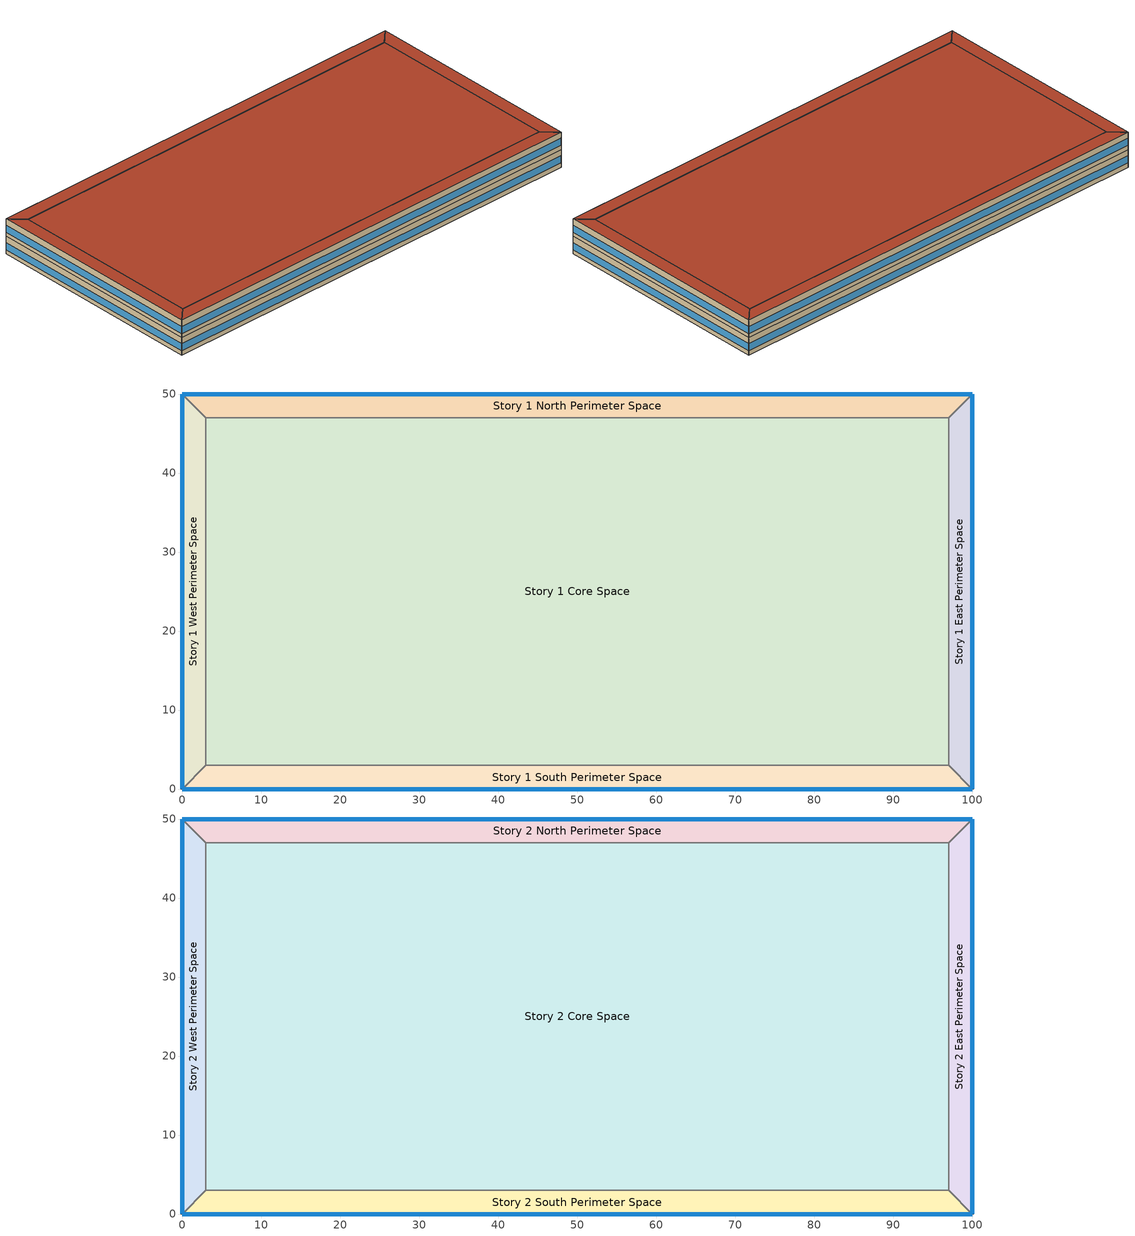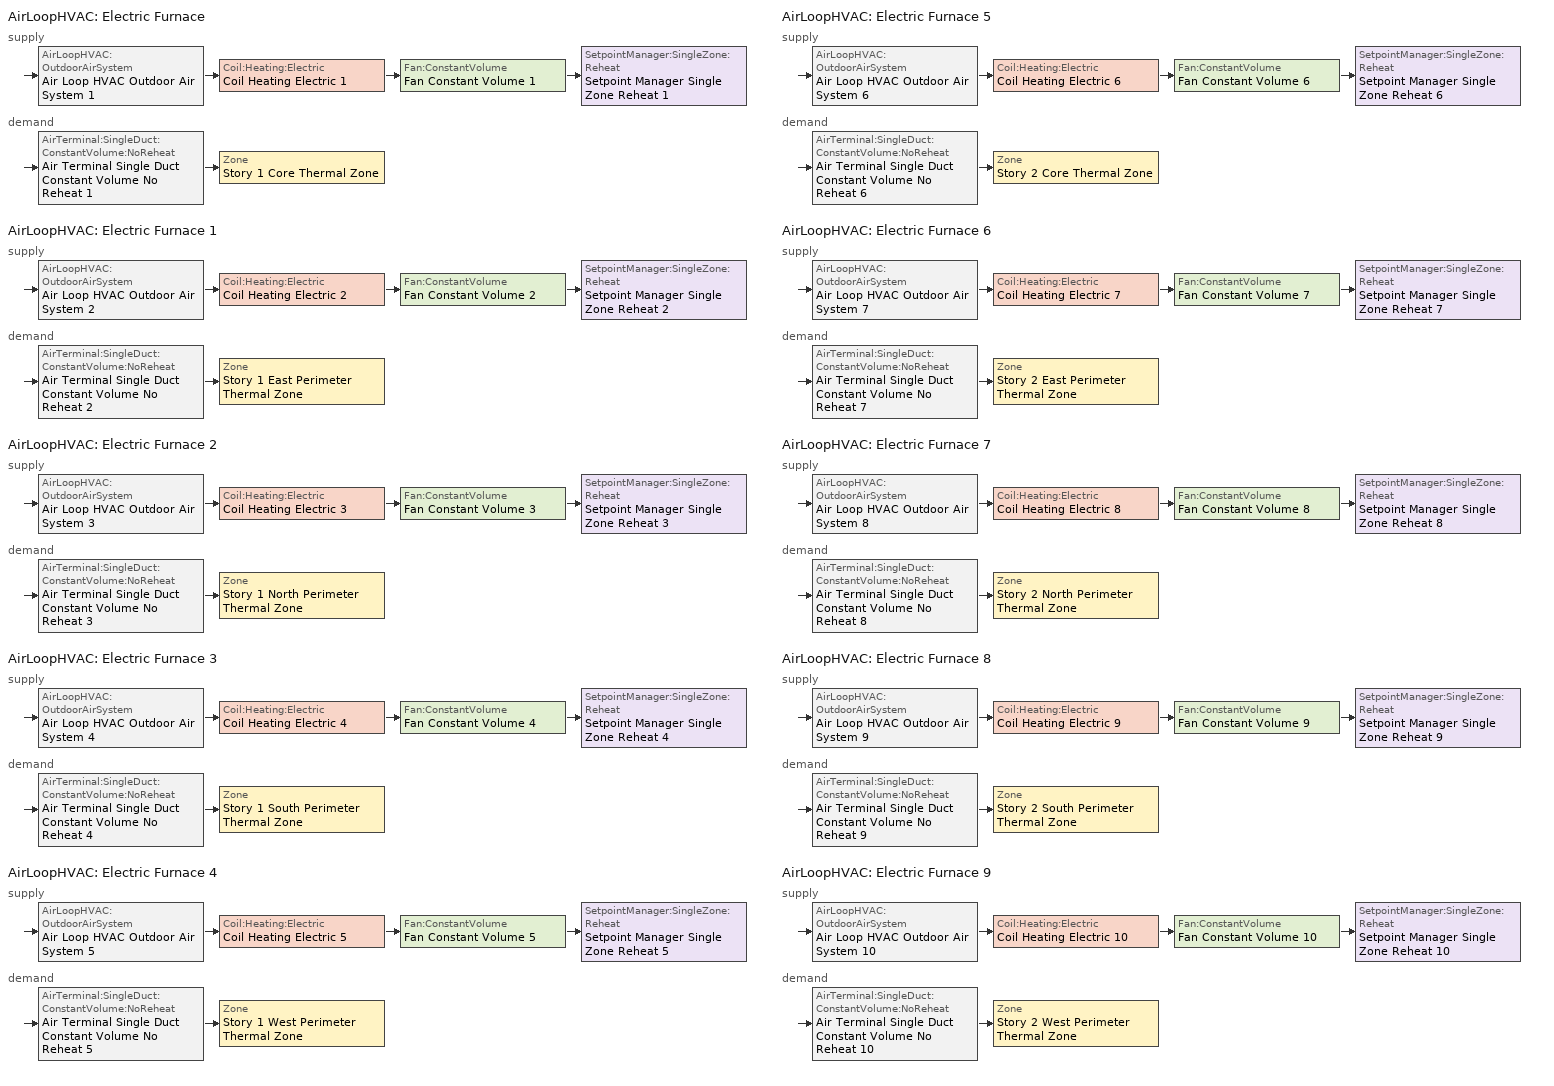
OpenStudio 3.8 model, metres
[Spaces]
Story 1 West Perimeter Space
 floor ground: 0,0 0,50 3,47 3,3 z0
 wall outside: 0,50 0,0 z0:4
 wall to Story 1 North Perimeter Space: 3,47 0,50 z0:4
 wall to Story 1 Core Space: 3,3 3,47 z0:4
 wall to Story 1 South Perimeter Space: 0,0 3,3 z0:4
 window: 0,49.97 0,0.03 z1:2.6
Story 1 North Perimeter Space
 floor ground: 0,50 100,50 97,47 3,47 z0
 wall outside: 100,50 0,50 z0:4
 wall to Story 1 East Perimeter Space: 97,47 100,50 z0:4
 wall to Story 1 Core Space: 3,47 97,47 z0:4
 window: 99.97,50 0.03,50 z1:2.6
Story 1 East Perimeter Space
 floor ground: 100,50 100,0 97,3 97,47 z0
 wall outside: 100,0 100,50 z0:4
 wall to Story 1 South Perimeter Space: 97,3 100,0 z0:4
 wall to Story 1 Core Space: 97,47 97,3 z0:4
 window: 100,0.03 100,49.97 z1:2.6
Story 1 South Perimeter Space
 floor ground: 100,0 0,0 3,3 97,3 z0
 wall outside: 0,0 100,0 z0:4
 wall to Story 1 Core Space: 97,3 3,3 z0:4
 window: 0.03,0 99.97,0 z1:2.6
Story 1 Core Space
 floor ground: 3,3 3,47 97,47 97,3 z0
Story 2 West Perimeter Space
 floor to Story 1 West Perimeter Space: 0,0 0,50 3,47 3,3 z4
 wall outside: 0,50 0,0 z4:8
 wall to Story 2 North Perimeter Space: 3,47 0,50 z4:8
 wall to Story 2 Core Space: 3,3 3,47 z4:8
 wall to Story 2 South Perimeter Space: 0,0 3,3 z4:8
 window: 0,49.97 0,0.03 z5:6.6
 roof outside: 3,3 3,47 0,50 0,0 z8
Story 2 North Perimeter Space
 floor to Story 1 North Perimeter Space: 0,50 100,50 97,47 3,47 z4
 wall outside: 100,50 0,50 z4:8
 wall to Story 2 East Perimeter Space: 97,47 100,50 z4:8
 wall to Story 2 Core Space: 3,47 97,47 z4:8
 window: 99.97,50 0.03,50 z5:6.6
 roof outside: 3,47 97,47 100,50 0,50 z8
Story 2 East Perimeter Space
 floor to Story 1 East Perimeter Space: 100,50 100,0 97,3 97,47 z4
 wall outside: 100,0 100,50 z4:8
 wall to Story 2 South Perimeter Space: 97,3 100,0 z4:8
 wall to Story 2 Core Space: 97,47 97,3 z4:8
 window: 100,0.03 100,49.97 z5:6.6
 roof outside: 97,47 97,3 100,0 100,50 z8
Story 2 South Perimeter Space
 floor to Story 1 South Perimeter Space: 100,0 0,0 3,3 97,3 z4
 wall outside: 0,0 100,0 z4:8
 wall to Story 2 Core Space: 97,3 3,3 z4:8
 window: 0.03,0 99.97,0 z5:6.6
 roof outside: 97,3 3,3 0,0 100,0 z8
Story 2 Core Space
 floor to Story 1 Core Space: 3,3 3,47 97,47 97,3 z4
 roof outside: 97,3 97,47 3,47 3,3 z8
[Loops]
AirLoopHVAC 'Electric Furnace'
 supply: AirLoopHVAC:OutdoorAirSystem 'Air Loop HVAC Outdoor Air System 1' > Coil:Heating:Electric 'Coil Heating Electric 1' > Fan:ConstantVolume 'Fan Constant Volume 1' > SetpointManager:SingleZone:Reheat 'Setpoint Manager Single Zone Reheat 1'
 demand: AirTerminal:SingleDuct:ConstantVolume:NoReheat 'Air Terminal Single Duct Constant Volume No Reheat 1' > Zone 'Story 1 Core Thermal Zone'
AirLoopHVAC 'Electric Furnace 1'
 supply: AirLoopHVAC:OutdoorAirSystem 'Air Loop HVAC Outdoor Air System 2' > Coil:Heating:Electric 'Coil Heating Electric 2' > Fan:ConstantVolume 'Fan Constant Volume 2' > SetpointManager:SingleZone:Reheat 'Setpoint Manager Single Zone Reheat 2'
 demand: AirTerminal:SingleDuct:ConstantVolume:NoReheat 'Air Terminal Single Duct Constant Volume No Reheat 2' > Zone 'Story 1 East Perimeter Thermal Zone'
AirLoopHVAC 'Electric Furnace 2'
 supply: AirLoopHVAC:OutdoorAirSystem 'Air Loop HVAC Outdoor Air System 3' > Coil:Heating:Electric 'Coil Heating Electric 3' > Fan:ConstantVolume 'Fan Constant Volume 3' > SetpointManager:SingleZone:Reheat 'Setpoint Manager Single Zone Reheat 3'
 demand: AirTerminal:SingleDuct:ConstantVolume:NoReheat 'Air Terminal Single Duct Constant Volume No Reheat 3' > Zone 'Story 1 North Perimeter Thermal Zone'
AirLoopHVAC 'Electric Furnace 3'
 supply: AirLoopHVAC:OutdoorAirSystem 'Air Loop HVAC Outdoor Air System 4' > Coil:Heating:Electric 'Coil Heating Electric 4' > Fan:ConstantVolume 'Fan Constant Volume 4' > SetpointManager:SingleZone:Reheat 'Setpoint Manager Single Zone Reheat 4'
 demand: AirTerminal:SingleDuct:ConstantVolume:NoReheat 'Air Terminal Single Duct Constant Volume No Reheat 4' > Zone 'Story 1 South Perimeter Thermal Zone'
AirLoopHVAC 'Electric Furnace 4'
 supply: AirLoopHVAC:OutdoorAirSystem 'Air Loop HVAC Outdoor Air System 5' > Coil:Heating:Electric 'Coil Heating Electric 5' > Fan:ConstantVolume 'Fan Constant Volume 5' > SetpointManager:SingleZone:Reheat 'Setpoint Manager Single Zone Reheat 5'
 demand: AirTerminal:SingleDuct:ConstantVolume:NoReheat 'Air Terminal Single Duct Constant Volume No Reheat 5' > Zone 'Story 1 West Perimeter Thermal Zone'
AirLoopHVAC 'Electric Furnace 5'
 supply: AirLoopHVAC:OutdoorAirSystem 'Air Loop HVAC Outdoor Air System 6' > Coil:Heating:Electric 'Coil Heating Electric 6' > Fan:ConstantVolume 'Fan Constant Volume 6' > SetpointManager:SingleZone:Reheat 'Setpoint Manager Single Zone Reheat 6'
 demand: AirTerminal:SingleDuct:ConstantVolume:NoReheat 'Air Terminal Single Duct Constant Volume No Reheat 6' > Zone 'Story 2 Core Thermal Zone'
AirLoopHVAC 'Electric Furnace 6'
 supply: AirLoopHVAC:OutdoorAirSystem 'Air Loop HVAC Outdoor Air System 7' > Coil:Heating:Electric 'Coil Heating Electric 7' > Fan:ConstantVolume 'Fan Constant Volume 7' > SetpointManager:SingleZone:Reheat 'Setpoint Manager Single Zone Reheat 7'
 demand: AirTerminal:SingleDuct:ConstantVolume:NoReheat 'Air Terminal Single Duct Constant Volume No Reheat 7' > Zone 'Story 2 East Perimeter Thermal Zone'
AirLoopHVAC 'Electric Furnace 7'
 supply: AirLoopHVAC:OutdoorAirSystem 'Air Loop HVAC Outdoor Air System 8' > Coil:Heating:Electric 'Coil Heating Electric 8' > Fan:ConstantVolume 'Fan Constant Volume 8' > SetpointManager:SingleZone:Reheat 'Setpoint Manager Single Zone Reheat 8'
 demand: AirTerminal:SingleDuct:ConstantVolume:NoReheat 'Air Terminal Single Duct Constant Volume No Reheat 8' > Zone 'Story 2 North Perimeter Thermal Zone'
AirLoopHVAC 'Electric Furnace 8'
 supply: AirLoopHVAC:OutdoorAirSystem 'Air Loop HVAC Outdoor Air System 9' > Coil:Heating:Electric 'Coil Heating Electric 9' > Fan:ConstantVolume 'Fan Constant Volume 9' > SetpointManager:SingleZone:Reheat 'Setpoint Manager Single Zone Reheat 9'
 demand: AirTerminal:SingleDuct:ConstantVolume:NoReheat 'Air Terminal Single Duct Constant Volume No Reheat 9' > Zone 'Story 2 South Perimeter Thermal Zone'
AirLoopHVAC 'Electric Furnace 9'
 supply: AirLoopHVAC:OutdoorAirSystem 'Air Loop HVAC Outdoor Air System 10' > Coil:Heating:Electric 'Coil Heating Electric 10' > Fan:ConstantVolume 'Fan Constant Volume 10' > SetpointManager:SingleZone:Reheat 'Setpoint Manager Single Zone Reheat 10'
 demand: AirTerminal:SingleDuct:ConstantVolume:NoReheat 'Air Terminal Single Duct Constant Volume No Reheat 10' > Zone 'Story 2 West Perimeter Thermal Zone'
[Building]
Building 1: Space Type=Baseline Model Space Type; Default Construction Set=ASHRAE_189.1-2009_ClimateZone 4-5 (mdoff)_ConstSet
[DefaultConstructionSet]
ASHRAE_189.1-2009_ClimateZone 4-5 (mdoff)_ConstSet: Default Exterior Surface Constructions=ASHRAE_189.1-2009_ClimateZone 4-5 (mdoff)_Exterior_DefSurfCons; Default Interior Surface Constructions=000_Interior_DefSurfCons; Default Ground Contact Surface Constructions=000_Ground_DefSurfCons; Default Exterior SubSurface Constructions=ASHRAE_189.1-2009_ClimateZone 4-5 (mdoff)_Exterior_DefSubCons; Default Interior SubSurface Constructions=000_Interior_DefSubCons; Interior Partition Construction=000_Interior Partition
[DefaultSurfaceConstructions]
Name | Floor Construction | Wall Construction | Roof Ceiling Construction
ASHRAE_189.1-2009_ClimateZone 4-5 (mdoff)_Exterior_DefSurfCons | 000_ExtSlabCarpet_4in_ClimateZone 1-8 | ASHRAE_189.1-2009_ExtWall_SteelFrame_ClimateZone 4-8 | ASHRAE_189.1-2009_ExtRoof_IEAD_ClimateZone 2-5
000_Interior_DefSurfCons | 000_Interior Floor | 000_Interior Wall | 000_Interior Ceiling
000_Ground_DefSurfCons | 000_ExtSlabCarpet_4in_ClimateZone 1-8 | 000_ExtSlabCarpet_4in_ClimateZone 1-8 | 000_ExtSlabCarpet_4in_ClimateZone 1-8
[DefaultSubSurfaceConstructions] Glass Door Construction=000_Exterior Window; Skylight Construction=000_Exterior Window; Tubular Daylight Dome Construction=000_Interior Window; Tubular Daylight Diffuser Construction=000_Interior Window
Name | Fixed Window Construction | Operable Window Construction | Door Construction
ASHRAE_189.1-2009_ClimateZone 4-5 (mdoff)_Exterior_DefSubCons | ASHRAE_189.1-2009_ExtWindow_ClimateZone 4-5 | ASHRAE_189.1-2009_ExtWindow_ClimateZone 4-5 | 000_Exterior Door
000_Interior_DefSubCons | 000_Interior Window | 000_Interior Window | 000_Interior Door
[Construction]
000_Interior Partition; 000_Interior Door: 000_G05 25mm wood
000_ExtSlabCarpet_4in_ClimateZone 1-8: MAT-CC05 4 HW CONCRETE, CP02 CARPET PAD
ASHRAE_189.1-2009_ExtWall_SteelFrame_ClimateZone 4-8: MAT-SHEATH, Wall Insulation [39], 1/2IN Gypsum
ASHRAE_189.1-2009_ExtRoof_IEAD_ClimateZone 2-5: Roof Membrane, Roof Insulation [21], Metal Decking
000_Interior Floor: 000_F16 Acoustic tile, 000_F05 Ceiling air space resistance, 000_M11 100mm lightweight concrete
000_Interior Wall: 000_G01a 19mm gypsum board, 000_F04 Wall air space resistance, 000_G01a 19mm gypsum board
000_Interior Ceiling: 000_M11 100mm lightweight concrete, 000_F05 Ceiling air space resistance, 000_F16 Acoustic tile
ASHRAE_189.1-2009_ExtWindow_ClimateZone 4-5: Theoretical Glass [207]
000_Exterior Door: 000_F08 Metal surface, 000_I01 25mm insulation board
000_Exterior Window: 000_Clear 3mm, 000_Air 13mm, 000_Clear 3mm
000_Interior Window: 000_Clear 3mm
[Material]
Name | Roughness | Thickness {m} | Conductivity {W/m-K} | Density {kg/m3} | Specific Heat {J/kg-K} | Thermal Absorptance | Solar Absorptance | Visible Absorptance
000_G05 25mm wood | MediumSmooth | 0.0254 | 0.15 | 608 | 1630
MAT-CC05 4 HW CONCRETE | Rough | 0.1016 | 1.311 | 2240 | 836.8 | 0.9 | 0.7 | 0.7
Wall Insulation [39] | MediumRough | 0.1184 | 0.045 | 265 | 836.8 | 0.9 | 0.7 | 0.7
1/2IN Gypsum | Smooth | 0.0127 | 0.16 | 784.9 | 830 | 0.9 | 0.92 | 0.92
Roof Membrane | VeryRough | 0.0095 | 0.16 | 1121.29 | 1460 | 0.9 | 0.7 | 0.7
Roof Insulation [21] | MediumRough | 0.2105 | 0.049 | 265 | 836.8 | 0.9 | 0.7 | 0.7
Metal Decking | MediumSmooth | 0.0015 | 45.006 | 7680 | 418.4 | 0.9 | 0.7 | 0.3
000_F16 Acoustic tile | MediumSmooth | 0.0191 | 0.06 | 368 | 590
000_M11 100mm lightweight concrete | MediumRough | 0.1016 | 0.53 | 1280 | 840
000_G01a 19mm gypsum board | MediumSmooth | 0.019 | 0.16 | 800 | 1090
000_F08 Metal surface | Smooth | 0.0008 | 45.28 | 7824 | 500
000_I01 25mm insulation board | MediumRough | 0.0254 | 0.03 | 43 | 1210
[Material:NoMass] Thermal Absorptance=0.9; Solar Absorptance=0.7
Name | Roughness | Thermal Resistance {m2-K/W} | Visible Absorptance
CP02 CARPET PAD | VeryRough | 0.2165 | 0.8
MAT-SHEATH | Rough | 0.3626 | 0.7
[Material:AirGap]
Name | Thermal Resistance {m2-K/W}
000_F05 Ceiling air space resistance | 0.18
000_F04 Wall air space resistance | 0.15
[WindowMaterial:Glazing] Optical Data Type=SpectralAverage; Thickness {m}=0.003; Infrared Transmittance at Normal Incidence=0
Name | Solar Transmittance at Normal Incidence | Front Side Solar Reflectance at Normal Incidence | Back Side Solar Reflectance at Normal Incidence | Visible Transmittance at Normal Incidence | Front Side Visible Reflectance at Normal Incidence | Back Side Visible Reflectance at Normal Incidence | Front Side Infrared Hemispherical Emissivity | Back Side Infrared Hemispherical Emissivity | Conductivity {W/m-K} | Dirt Correction Factor for Solar and Visible Transmittance | Solar Diffusing
Theoretical Glass [207] | 0.3311 | 0.6189 | 0.6189 | 0.44 | 0.51 | 0.51 | 0.9 | 0.9 | 0.0133 | 1 | No
000_Clear 3mm | 0.837 | 0.075 | 0.075 | 0.898 | 0.081 | 0.081 | 0.84 | 0.84 | 0.9
[WindowMaterial:Gas]
000_Air 13mm: Gas Type=Air; Thickness {m}=0.0127
[BuildingStory] Nominal Floor to Floor Height {m}=4
Name | Nominal Z Coordinate {m}
Story 1 | 0
Story 2 | 4
[Space]
Name | Building Story | Thermal Zone
Story 1 West Perimeter Space | Story 1 | Story 1 West Perimeter Thermal Zone
Story 1 North Perimeter Space | Story 1 | Story 1 North Perimeter Thermal Zone
Story 1 East Perimeter Space | Story 1 | Story 1 East Perimeter Thermal Zone
Story 1 South Perimeter Space | Story 1 | Story 1 South Perimeter Thermal Zone
Story 1 Core Space | Story 1 | Story 1 Core Thermal Zone
Story 2 West Perimeter Space | Story 2 | Story 2 West Perimeter Thermal Zone
Story 2 North Perimeter Space | Story 2 | Story 2 North Perimeter Thermal Zone
Story 2 East Perimeter Space | Story 2 | Story 2 East Perimeter Thermal Zone
Story 2 South Perimeter Space | Story 2 | Story 2 South Perimeter Thermal Zone
Story 2 Core Space | Story 2 | Story 2 Core Thermal Zone
[ThermalZone] Use Ideal Air Loads=No
Name | Thermostat
Story 1 Core Thermal Zone | Thermostat Setpoint Dual Setpoint 1
Story 1 East Perimeter Thermal Zone | Thermostat Setpoint Dual Setpoint 2
Story 1 North Perimeter Thermal Zone | Thermostat Setpoint Dual Setpoint 3
Story 1 South Perimeter Thermal Zone | Thermostat Setpoint Dual Setpoint 4
Story 1 West Perimeter Thermal Zone | Thermostat Setpoint Dual Setpoint 5
Story 2 Core Thermal Zone | Thermostat Setpoint Dual Setpoint 6
Story 2 East Perimeter Thermal Zone | Thermostat Setpoint Dual Setpoint 7
Story 2 North Perimeter Thermal Zone | Thermostat Setpoint Dual Setpoint 8
Story 2 South Perimeter Thermal Zone | Thermostat Setpoint Dual Setpoint 9
Story 2 West Perimeter Thermal Zone | Thermostat Setpoint Dual Setpoint 10
[Sizing:Zone] Zone Cooling Design Supply Air Temperature Input Method=SupplyAirTemperature; Zone Cooling Design Supply Air Temperature {C}=14; Zone Cooling Design Supply Air Temperature Difference {deltaC}=11.11; Zone Heating Design Supply Air Temperature Input Method=SupplyAirTemperature; Zone Heating Design Supply Air Temperature {C}=40; Zone Heating Design Supply Air Temperature Difference {deltaC}=11.11; Zone Cooling Design Supply Air Humidity Ratio {kg-H2O/kg-air}=0.0085; Zone Heating Design Supply Air Humidity Ratio {kg-H2O/kg-air}=0.008; Cooling Design Air Flow Method=DesignDay; Heating Design Air Flow Method=DesignDay; Account for Dedicated Outdoor Air System=No; Dedicated Outdoor Air System Control Strategy=NeutralSupplyAir; Dedicated Outdoor Air Low Setpoint Temperature for Design {C}=autosize; Dedicated Outdoor Air High Setpoint Temperature for Design {C}=autosize; Zone Load Sizing Method=Sensible Load Only No Latent Load; Zone Latent Cooling Design Supply Air Humidity Ratio Input Method=HumidityRatioDifference; Zone Cooling Design Supply Air Humidity Ratio Difference {kgWater/kgDryAir}=0.005; Zone Latent Heating Design Supply Air Humidity Ratio Input Method=HumidityRatioDifference; Zone Humidification Design Supply Air Humidity Ratio Difference {kgWater/kgDryAir}=0.005
Story 1 Core Thermal Zone; Story 1 East Perimeter Thermal Zone; Story 1 North Perimeter Thermal Zone; Story 1 South Perimeter Thermal Zone; Story 1 West Perimeter Thermal Zone; Story 2 Core Thermal Zone; Story 2 East Perimeter Thermal Zone; Story 2 North Perimeter Thermal Zone; Story 2 South Perimeter Thermal Zone; Story 2 West Perimeter Thermal Zone
[Zone equipment]
Story 1 Core Thermal Zone: Air Terminal Single Duct Constant Volume No Reheat 1
Story 1 East Perimeter Thermal Zone: Air Terminal Single Duct Constant Volume No Reheat 2
Story 1 North Perimeter Thermal Zone: Air Terminal Single Duct Constant Volume No Reheat 3
Story 1 South Perimeter Thermal Zone: Air Terminal Single Duct Constant Volume No Reheat 4
Story 1 West Perimeter Thermal Zone: Air Terminal Single Duct Constant Volume No Reheat 5
Story 2 Core Thermal Zone: Air Terminal Single Duct Constant Volume No Reheat 6
Story 2 East Perimeter Thermal Zone: Air Terminal Single Duct Constant Volume No Reheat 7
Story 2 North Perimeter Thermal Zone: Air Terminal Single Duct Constant Volume No Reheat 8
Story 2 South Perimeter Thermal Zone: Air Terminal Single Duct Constant Volume No Reheat 9
Story 2 West Perimeter Thermal Zone: Air Terminal Single Duct Constant Volume No Reheat 10
[AirLoopHVAC] Availability Schedule=Always On Discrete; Design Supply Air Flow Rate {m3/s}=autosize; Design Return Air Flow Fraction of Supply Air Flow=1
Electric Furnace; Electric Furnace 1; Electric Furnace 2; Electric Furnace 3; Electric Furnace 4; Electric Furnace 5; Electric Furnace 6; Electric Furnace 7; Electric Furnace 8; Electric Furnace 9
[Sizing:System] Type of Load to Size On=Sensible; Design Outdoor Air Flow Rate {m3/s}=Autosize; Central Heating Maximum System Air Flow Ratio=1; Preheat Design Temperature {C}=7; Preheat Design Humidity Ratio {kg-H2O/kg-Air}=0.008; Precool Design Temperature {C}=12.8; Precool Design Humidity Ratio {kg-H2O/kg-Air}=0.008; Central Cooling Design Supply Air Temperature {C}=12.8; Central Heating Design Supply Air Temperature {C}=40; Sizing Option=NonCoincident; 100% Outdoor Air in Cooling=No; 100% Outdoor Air in Heating=No; Central Cooling Design Supply Air Humidity Ratio {kg-H2O/kg-Air}=0.0085; Central Heating Design Supply Air Humidity Ratio {kg-H2O/kg-Air}=0.008; Cooling Design Air Flow Method=DesignDay; Cooling Design Air Flow Rate {m3/s}=0; Heating Design Air Flow Method=DesignDay; Heating Design Air Flow Rate {m3/s}=0; System Outdoor Air Method=ZoneSum; Zone Maximum Outdoor Air Fraction=1; Cooling Supply Air Flow Rate Per Floor Area {m3/s-m2}=0.00996765; Cooling Fraction of Autosized Cooling Supply Air Flow Rate=1; Cooling Supply Air Flow Rate Per Unit Cooling Capacity {m3/s-W}=3.94755e-05; Heating Supply Air Flow Rate Per Floor Area {m3/s-m2}=0.00996765; Heating Fraction of Autosized Heating Supply Air Flow Rate=1; Heating Fraction of Autosized Cooling Supply Air Flow Rate=1; Heating Supply Air Flow Rate Per Unit Heating Capacity {m3/s-W}=3.15882e-05; Cooling Design Capacity Method=CoolingDesignCapacity; Cooling Design Capacity {W}=autosize; Cooling Design Capacity Per Floor Area {W/m2}=234.7; Fraction of Autosized Cooling Design Capacity=1; Heating Design Capacity Method=HeatingDesignCapacity; Heating Design Capacity {W}=autosize; Heating Design Capacity Per Floor Area {W/m2}=157; Fraction of Autosized Heating Design Capacity=1; Central Cooling Capacity Control Method=OnOff; Occupant Diversity=autosize
Electric Furnace; Electric Furnace 1; Electric Furnace 2; Electric Furnace 3; Electric Furnace 4; Electric Furnace 5; Electric Furnace 6; Electric Furnace 7; Electric Furnace 8; Electric Furnace 9
[Fan:ConstantVolume] Availability Schedule=Always On Discrete; Pressure Rise {Pa}=500; Maximum Flow Rate {m3/s}=AutoSize
Fan Constant Volume 1; Fan Constant Volume 2; Fan Constant Volume 3; Fan Constant Volume 4; Fan Constant Volume 5; Fan Constant Volume 6; Fan Constant Volume 7; Fan Constant Volume 8; Fan Constant Volume 9; Fan Constant Volume 10
[Coil:Heating:Electric] Availability Schedule=Always On Discrete
Coil Heating Electric 1; Coil Heating Electric 2; Coil Heating Electric 3; Coil Heating Electric 4; Coil Heating Electric 5; Coil Heating Electric 6; Coil Heating Electric 7; Coil Heating Electric 8; Coil Heating Electric 9; Coil Heating Electric 10
[SetpointManager:SingleZone:Reheat] Minimum Supply Air Temperature {C}=-99; Maximum Supply Air Temperature {C}=99
Name | Control Zone
Setpoint Manager Single Zone Reheat 1 | Story 1 Core Thermal Zone
Setpoint Manager Single Zone Reheat 2 | Story 1 East Perimeter Thermal Zone
Setpoint Manager Single Zone Reheat 3 | Story 1 North Perimeter Thermal Zone
Setpoint Manager Single Zone Reheat 4 | Story 1 South Perimeter Thermal Zone
Setpoint Manager Single Zone Reheat 5 | Story 1 West Perimeter Thermal Zone
Setpoint Manager Single Zone Reheat 6 | Story 2 Core Thermal Zone
Setpoint Manager Single Zone Reheat 7 | Story 2 East Perimeter Thermal Zone
Setpoint Manager Single Zone Reheat 8 | Story 2 North Perimeter Thermal Zone
Setpoint Manager Single Zone Reheat 9 | Story 2 South Perimeter Thermal Zone
Setpoint Manager Single Zone Reheat 10 | Story 2 West Perimeter Thermal Zone
[Controller:OutdoorAir] Minimum Outdoor Air Flow Rate {m3/s}=0; Maximum Outdoor Air Flow Rate {m3/s}=Autosize; Economizer Control Type=NoEconomizer; Economizer Control Action Type=ModulateFlow; Economizer Maximum Limit Dry-Bulb Temperature {C}=28; Economizer Maximum Limit Enthalpy {J/kg}=64000; Economizer Minimum Limit Dry-Bulb Temperature {C}=-100; Lockout Type=NoLockout; Minimum Limit Type=FixedMinimum; High Humidity Control=No; Heat Recovery Bypass Control Type=BypassWhenWithinEconomizerLimits; Economizer Operation Staging=InterlockedWithMechanicalCooling
Name | Controller Mechanical Ventilation
Controller Outdoor Air 1 | Controller Mechanical Ventilation 1
Controller Outdoor Air 2 | Controller Mechanical Ventilation 2
Controller Outdoor Air 3 | Controller Mechanical Ventilation 3
Controller Outdoor Air 4 | Controller Mechanical Ventilation 4
Controller Outdoor Air 5 | Controller Mechanical Ventilation 5
Controller Outdoor Air 6 | Controller Mechanical Ventilation 6
Controller Outdoor Air 7 | Controller Mechanical Ventilation 7
Controller Outdoor Air 8 | Controller Mechanical Ventilation 8
Controller Outdoor Air 9 | Controller Mechanical Ventilation 9
Controller Outdoor Air 10 | Controller Mechanical Ventilation 10
[Controller:MechanicalVentilation] Availability Schedule=Always On Discrete
Controller Mechanical Ventilation 1; Controller Mechanical Ventilation 2; Controller Mechanical Ventilation 3; Controller Mechanical Ventilation 4; Controller Mechanical Ventilation 5; Controller Mechanical Ventilation 6; Controller Mechanical Ventilation 7; Controller Mechanical Ventilation 8; Controller Mechanical Ventilation 9; Controller Mechanical Ventilation 10
[AirLoopHVAC:OutdoorAirSystem]
Name | Controller
Air Loop HVAC Outdoor Air System 1 | Controller Outdoor Air 1
Air Loop HVAC Outdoor Air System 2 | Controller Outdoor Air 2
Air Loop HVAC Outdoor Air System 3 | Controller Outdoor Air 3
Air Loop HVAC Outdoor Air System 4 | Controller Outdoor Air 4
Air Loop HVAC Outdoor Air System 5 | Controller Outdoor Air 5
Air Loop HVAC Outdoor Air System 6 | Controller Outdoor Air 6
Air Loop HVAC Outdoor Air System 7 | Controller Outdoor Air 7
Air Loop HVAC Outdoor Air System 8 | Controller Outdoor Air 8
Air Loop HVAC Outdoor Air System 9 | Controller Outdoor Air 9
Air Loop HVAC Outdoor Air System 10 | Controller Outdoor Air 10
[AirTerminal:SingleDuct:ConstantVolume:NoReheat] Availability Schedule=Always On Discrete; Maximum Air Flow Rate {m3/s}=AutoSize
Air Terminal Single Duct Constant Volume No Reheat 1; Air Terminal Single Duct Constant Volume No Reheat 2; Air Terminal Single Duct Constant Volume No Reheat 3; Air Terminal Single Duct Constant Volume No Reheat 4; Air Terminal Single Duct Constant Volume No Reheat 5; Air Terminal Single Duct Constant Volume No Reheat 6; Air Terminal Single Duct Constant Volume No Reheat 7; Air Terminal Single Duct Constant Volume No Reheat 8; Air Terminal Single Duct Constant Volume No Reheat 9; Air Terminal Single Duct Constant Volume No Reheat 10
[ThermostatSetpoint:DualSetpoint] Heating Setpoint Temperature Schedule=Heating Sch; Cooling Setpoint Temperature Schedule=Cooling Sch
Thermostat Setpoint Dual Setpoint 1; Thermostat Setpoint Dual Setpoint 2; Thermostat Setpoint Dual Setpoint 3; Thermostat Setpoint Dual Setpoint 4; Thermostat Setpoint Dual Setpoint 5; Thermostat Setpoint Dual Setpoint 6; Thermostat Setpoint Dual Setpoint 7; Thermostat Setpoint Dual Setpoint 8; Thermostat Setpoint Dual Setpoint 9; Thermostat Setpoint Dual Setpoint 10
[SpaceType]
Baseline Model Space Type: Default Schedule Set=Baseline Model Schedule Set; Design Specification Outdoor Air Object=Baseline Model OA
[DefaultScheduleSet]
Baseline Model Schedule Set: Number of People Schedule=Baseline Model People Lights and Equipment Schedule; People Activity Level Schedule=Baseline Model People Activity Schedule; Lighting Schedule=Baseline Model People Lights and Equipment Schedule; Electric Equipment Schedule=Baseline Model People Lights and Equipment Schedule; Infiltration Schedule=Baseline Model Infiltration Schedule
[DesignSpecification:OutdoorAir]
Baseline Model OA: Outdoor Air Method=Sum; Outdoor Air Flow per Person {m3/s-person}=0.00943895
[SpaceInfiltration:DesignFlowRate]
Baseline Model Infiltration: Space or SpaceType=Baseline Model Space Type; Design Flow Rate Calculation Method=Flow/ExteriorArea; Flow per Exterior Surface Area {m3/s-m2}=0.0003048
[People:Definition]
Baseline Model People Definition: Number of People Calculation Method=People/Area; People per Space Floor Area {person/m2}=0.0538196; Fraction Radiant=0.3
[People]
Baseline Model People: People Definition=Baseline Model People Definition; Space or SpaceType=Baseline Model Space Type; Multiplier=1
[Lights:Definition]
Baseline Model Lights Definition: Design Level Calculation Method=Watts/Area; Watts per Space Floor Area {W/m2}=10.7639
[Lights]
Baseline Model Lights: Lights Definition=Baseline Model Lights Definition; Space or SpaceType=Baseline Model Space Type; Fraction Replaceable=1
[ElectricEquipment:Definition]
Baseline Model Electric Equipment Definition: Design Level Calculation Method=Watts/Area; Watts per Space Floor Area {W/m2}=10.7639
[ElectricEquipment]
Baseline Model Electric Equipment: Electric Equipment Definition=Baseline Model Electric Equipment Definition; Space or SpaceType=Baseline Model Space Type
[Schedule:Constant]
Always On Discrete: Value=1
[Schedule:Ruleset]
Name | Default Day Schedule | Summer Design Day Schedule | Winter Design Day Schedule
Cooling Sch | Cooling Sch Default
Heating Sch | Heating Sch Default
Baseline Model Infiltration Schedule | Baseline Model Infiltration Schedule Schedule All Days | Baseline Model Infiltration Schedule Summer Design Day | Baseline Model Infiltration Schedule Winter Design Day
Baseline Model People Lights and Equipment Schedule | Baseline Model People Lights and Equipment Schedule Schedule Week Day | Baseline Model People Lights and Equipment Schedule Summer Design Day | Baseline Model People Lights and Equipment Schedule Winter Design Day
Baseline Model People Activity Schedule | Baseline Model People Activity Schedule Default
[Schedule:Day]
Cooling Sch Default: 24, 0, 28
Heating Sch Default: 24, 0, 24
Baseline Model Infiltration Schedule Schedule All Days: 6, 0, 1, 22, 0, 0.25, 24, 0, 1
Baseline Model Infiltration Schedule Winter Design Day; Baseline Model Infiltration Schedule Summer Design Day; Baseline Model People Lights and Equipment Schedule Summer Design Day: 24, 0, 1
Baseline Model People Lights and Equipment Schedule Schedule Week Day: 6, 0, 0, 7, 0, 0.1, 8, 0, 0.2, 12, 0, 0.95, 13, 0, 0.5, 17, 0, 0.95, 18, 0, 0.7, 20, 0, 0.4, 22, 0, 0.1, 24, 0, 0.05
Baseline Model People Lights and Equipment Schedule Winter Design Day; Baseline Model People Lights and Equipment Schedule Schedule Sunday: 24, 0, 0
Baseline Model People Lights and Equipment Schedule Saturday: 6, 0, 0, 8, 0, 0.1, 14, 0, 0.5, 17, 0, 0.1, 24, 0, 0
Baseline Model People Activity Schedule Default: 24, 0, 120
[Schedule:Rule] Schedule Ruleset=Baseline Model People Lights and Equipment Schedule
Name | Rule Order | Day Schedule | Apply Saturday | Apply Sunday
Baseline Model People Lights and Equipment Schedule Saturday Rule | 1 | Baseline Model People Lights and Equipment Schedule Saturday | Yes
Baseline Model People Lights and Equipment Schedule Sunday Rule | 0 | Baseline Model People Lights and Equipment Schedule Schedule Sunday |  | Yes
